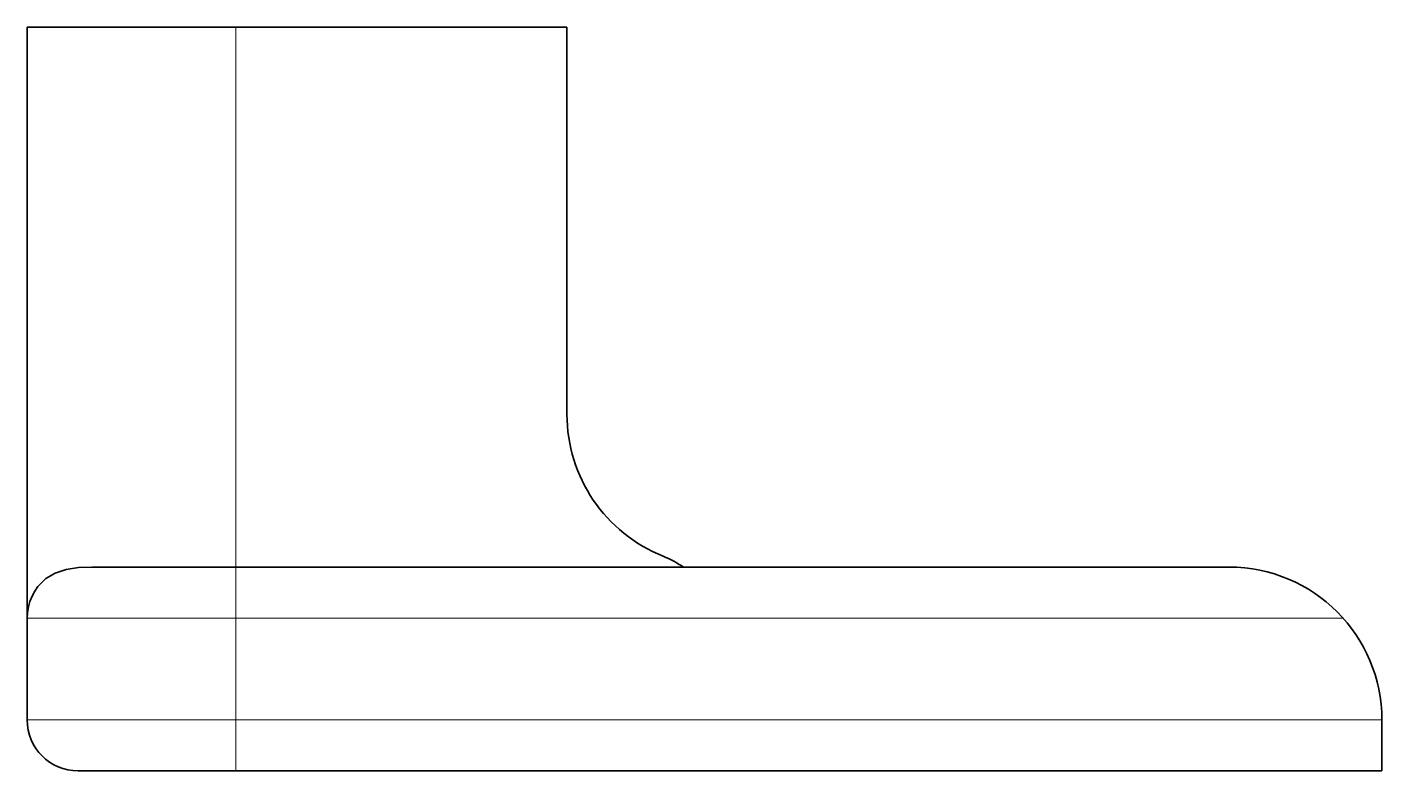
# Model space of a CAD drawing. Extents: x 487 to 800, y 314 to 605.
# Drawn here: x 541.52 to 568.12, y 457.81 to 472.41 of the extents above; entities that cross this region are included whole.
import ezdxf

# ---------------------------------------------------------------- set-up
doc = ezdxf.new("R2010")
doc.units = 0

msp = doc.modelspace()

# ---------------------------------------------------------------- linework, layer by layer
at = {"color": 7, "lineweight": 35, "ltscale": 0.29}
msp.add_line((541.523, 460.808), (541.523, 472.408), dxfattribs=at)
at = {"color": 7, "lineweight": 35, "ltscale": 0.102499}
msp.add_line((545.623, 472.408), (541.523, 472.408), dxfattribs=at)
at = {"color": 7, "lineweight": 13, "ltscale": 0.265}
msp.add_line((545.623, 461.808), (545.623, 472.408), dxfattribs=at)
at = {"color": 7, "lineweight": 35, "ltscale": 0.1625}
msp.add_line((552.123, 472.408), (545.623, 472.408), dxfattribs=at)
at = {"color": 7, "lineweight": 35, "ltscale": 0.19}
msp.add_line((552.123, 472.408), (552.123, 464.808), dxfattribs=at)
at = {"color": 7, "lineweight": 35, "ltscale": 0.070724}
msp.add_line((542.794, 461.808), (545.623, 461.808), dxfattribs=at)
at = {"color": 7, "lineweight": 35, "ltscale": 0.4875}
msp.add_line((545.623, 461.808), (565.123, 461.808), dxfattribs=at)
at = {"color": 7, "lineweight": 13, "ltscale": 0.025}
for p, q in [((545.623, 461.808), (545.623, 460.808)), ((545.623, 457.808), (545.623, 458.808))]:
    msp.add_line(p, q, dxfattribs=at)
at = {"color": 7, "lineweight": 13, "ltscale": 0.102499}
for p, q in [((541.523, 460.808), (545.623, 460.808)), ((541.523, 458.808), (545.623, 458.808))]:
    msp.add_line(p, q, dxfattribs=at)
at = {"color": 7, "lineweight": 35, "ltscale": 0.05}
msp.add_line((541.523, 458.808), (541.523, 460.808), dxfattribs=at)
at = {"color": 7, "lineweight": 13}
for p, q in [((545.623, 460.808), (567.359, 460.808)), ((545.623, 458.808), (568.123, 458.808))]:
    msp.add_line(p, q, dxfattribs=at)
at = {"color": 7, "lineweight": 13, "ltscale": 0.05}
msp.add_line((545.623, 458.808), (545.623, 460.808), dxfattribs=at)
at = {"color": 7, "lineweight": 35, "ltscale": 0.025}
msp.add_line((568.123, 458.808), (568.123, 457.808), dxfattribs=at)
at = {"color": 7, "lineweight": 35, "ltscale": 0.077499}
msp.add_line((542.523, 457.808), (545.623, 457.808), dxfattribs=at)
at = {"color": 7, "lineweight": 35}
msp.add_line((545.623, 457.808), (568.123, 457.808), dxfattribs=at)
msp.add_lwpolyline([(542.794, 461.808), (542.531, 461.797), (542.289, 461.76), (542.074, 461.692), (541.892, 461.583)], dxfattribs=at)
for centre, radius, start, end in [((555.123, 464.808), 3, 180, 248.2844), ((553.273, 460.162), 2, 55.3438, 68.2844), ((565.123, 458.808), 3, 0, 90), ((542.523, 460.808), 1, 129.1204, 180), ((542.523, 458.808), 1, 180, 270)]:
    msp.add_arc(centre, radius, start, end, dxfattribs=at)

doc.saveas('drawing.dxf')
